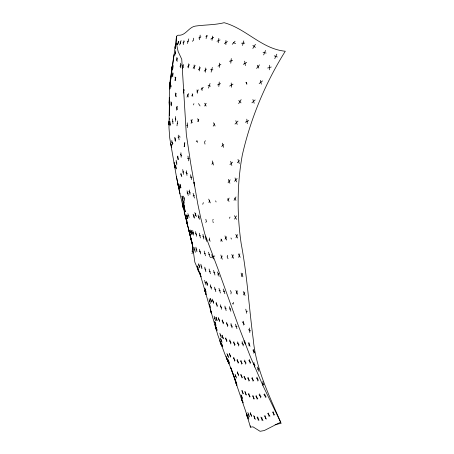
<?xml version="1.0" encoding="UTF-8"?>
<svg xmlns="http://www.w3.org/2000/svg" width="454" height="454" viewBox="0 0 454 454"><rect width="100%" height="100%" fill="white"/><g stroke="black" fill="none" stroke-linecap="round" stroke-linejoin="round"><path stroke-width="0.68" d="M169.433 119.442L169.438 118.068M172.804 68.792L172.809 66.063M248.015 417.3L248.02 416.409M225.871 44.583L225.933 40.485M169.319 107.178L168.979 127.642L169.739 138.107L176.396 176.555L179.971 193.892L193.194 248.196M192.734 251.908L192.825 247.067M248.69 415.421L248.724 414.02M243.316 325.098L243.406 321.199M168.871 124.294L168.945 121.502M199.329 70.92L199.442 66.693M172.736 76.783L172.849 72.697M175.096 140.78L175.204 137.965M188.433 67.901L188.597 63.81M171.084 86.896L171.141 85.534M169.717 86.998L169.932 82.265M169.467 101.06L169.558 99.165M169.501 107.558L169.62 105.078M169.881 89.007L170.097 85.386M193.813 217.426L193.966 214.907M269.307 69.797L269.614 65.228M249.019 345.931L249.252 342.94M169.841 88.836L170.131 85.556M168.718 124.895L169.098 120.9M175.182 48.833L175.596 44.708M218.805 86.493L219.259 82.015M212.024 40.281L212.478 36.093M169.399 115.639L169.251 98.949L169.779 83.275L172.162 66.891L169.847 86.322L176.544 36.218L178.036 35.219C185.578 36.189 188.609 26.962 195.549 26.071C205.032 24.732 214.753 25.072 224.134 22.7C246.096 28.676 261.862 49.015 285.282 51.234C265.318 83.105 250.653 118.369 242.311 155.052C236.988 184.262 236.892 214.43 241.205 243.781C247.163 275.294 249.013 307.335 253.219 339.07C255.863 369.04 269.545 396.092 281.139 423.361L275.084 424.569M172.083 68.179L172.424 65.149M230.774 63.225L231.296 58.583M177.003 125.82L177.582 120.968M195.47 215.849L195.77 213.346M172.168 67.357L172.696 63.327M175.136 47.375L175.482 44.747M218.232 42.767L218.817 38.391M184.222 146.744L184.772 142.743M175.096 47.522L175.607 43.947M199.51 39.742L200.18 35.14M172.509 69.451L173.105 65.41M171.618 70.546L173.996 54.701M170.959 105.152L171.357 102.479M184.193 146.704L184.801 142.783M175.182 48.056L175.602 45.479M171.935 68.554L172.571 64.774M183.944 199.147L184.199 197.643M193.359 40.207L193.705 38.176M206.11 38.596L206.666 35.338M172.56 76.085L173.019 73.4M183.274 44.588L183.949 40.667M230.899 293.925L231.154 292.529M172.185 66.687L172.679 63.997M169.717 85.25L169.938 84.013M233.424 303.584L233.651 302.364M174.847 55.286L175.738 50.717M183.371 205.707L184.239 201.593M176.481 110.18L177.344 106.264M176.339 44.31L176.623 43.13M191.094 123.409L192.133 119.334M209.073 240.24L209.674 237.913M211.127 72.124L212.364 67.408M242.504 45.44L243.775 40.883M177.23 123.619L177.361 123.17M177.588 44.815L178.575 41.45M187.406 43.522L188.785 38.885M175.295 96.384L176.197 93.337M193.523 104.925L193.903 103.648M174.881 80.437L175.834 77.265M220.797 241.244L221.387 239.32M179.659 44.963L181.078 40.616M208.471 88.099L210.054 83.462M176.589 60.461L177.452 57.953M238.662 257.378L239.894 253.848M182.366 68.236L183.734 64.559M198.489 218.085L199.21 216.195M236.256 293.778L237.374 290.861M177.457 44.742L178.7 41.53M202.728 204.283L203.358 202.643M227.238 256.538L227.726 255.358M241.352 276.509L242.64 273.393M208.88 202.529L209.64 200.708M263.632 54.928L265.567 50.462M232.005 257.934L233.367 254.887M274.761 58.634L276.809 54.196M183.251 92.247L184.415 89.739M194.108 183.779L194.681 182.582M235.944 237.828L237.51 234.616M243.497 294.907L244.848 292.143M212.665 220.36L213.181 219.305M257.798 369.743L258.621 368.069M197.694 121.541L198.818 119.288M186.969 97.128L188.756 93.569M194.635 250.148L194.885 249.672M204.669 106.02L206.156 103.291M229.349 218.317L230.013 217.097M220.928 258.309L222.216 255.977M191.77 95.925L192.763 94.148M234.026 200.339L235.989 196.94M234.559 219.134L236.438 215.911M196.242 141.733L196.894 140.632M217.818 274.965L218.777 273.376M213.198 126.15L214.663 123.755M238.639 103.66L241.148 99.625M252.833 48.447L255.437 44.327M196.905 92.117L198.324 89.892M225.036 239.235L226.659 236.727M228.067 182.809L230.178 179.824M227.539 200.384L229.174 198.069M193.149 68.287L195.203 65.535M205.741 222.409L206.411 221.535M211.865 164.274L213.068 162.708M204.641 141.75L205.418 140.74M187.576 67.067L189.454 64.644M256.612 68.446L259.495 64.871M192.439 41.325L193.177 40.429M192.479 249.842L193.081 249.138M179.943 66.312L181.277 64.769M234.553 181.339L237.062 178.524M232.221 44.31L235.064 41.212M235.013 124.073L238.004 121.076M198.302 69.882L200.469 67.725M221.648 146.534L223.788 144.44M229.934 164.654L232.533 162.146M237.306 162.742L239.513 160.631M201.145 89.336L203.301 87.293M251.936 102.825L255.148 99.937M204.175 71.13L206.491 69.07M182.917 42.914L184.415 41.683M259.16 83.598L262.514 80.908M186.656 125.741L187.542 125.077M224.367 43.556L227.437 41.513M218.039 66.188L220.888 64.349M210.821 39.084L213.686 37.29M229.679 86.073L232.998 84.149M243.327 64.32L246.681 62.425M245.364 122.262L248.747 120.543M198.761 37.988L200.929 36.893M223.464 291.638L224.611 291.105M217.602 84.921L220.462 83.593M193.103 195.98L194.471 195.356M217.029 41.252L220.014 39.912M191.798 253.343L193.506 252.594M172.406 121.519L173.082 121.229M205.889 36.57L207.716 35.804M210.327 257.679L214.821 255.977M208.692 254.711L209.748 254.319M246.318 311.558L247.413 311.194M267.673 68.021L271.248 67.005M187.394 41.405L188.331 41.138M229.486 61.273L232.579 60.535M182.61 172.072L183.757 171.816M229.452 309.049L230.7 308.902M186.151 215.843L188.824 215.537M205.492 239.054L206.74 238.917M241.562 43.198L244.723 43.13M204.345 253.417L205.31 253.417M186.549 220.23L186.872 220.241M219.066 290.639L220.298 290.696M210.616 69.678L212.875 69.854M209.243 271.327L210.281 271.407M190.232 177.083L191.906 177.23M200.038 273.779L217.829 335.063L224.821 354.063L231.262 369.068L235.791 381.252L230.734 367.666L245.852 411.801L250.477 427.191L252.969 426.828L260.068 431.3L264.273 430.557L280.651 422.214L263.195 386.167L250.381 356.719L238.237 325.37L217.812 268.524L204.771 233.821L200.708 217.778L197.796 204.005L190.635 163.048L186.333 134.605L181.753 59.281L178.167 51.58L176.822 45.644L176.544 36.218M213.647 272.621L214.907 272.803M204.93 282.592L205.741 282.78M263.07 52.312L266.123 53.078M187.4 158.242L189.244 158.718M208.102 85.403L210.429 86.152M274.244 55.825L277.32 57.005M187.008 192.899L188.279 193.393M235.467 326.103L237.011 326.732M199.312 235.337L200.384 235.791M233.356 42.636L235.62 43.635M177.962 137.136L178.921 137.607M248.417 329.661L250.659 330.943M224.741 307.891L226.268 308.822M214.532 288.988L215.849 289.845M192.734 232.454L193.682 233.089M253.417 364.204L255.086 365.345M202.711 236.222L204.045 237.158M185.913 172.554L187.383 173.615M195.509 233.526L196.588 234.355M252.855 45.343L255.415 47.432M241.783 343.037L243.599 344.518M220.309 306.433L221.717 307.602M230.683 324.945L232.374 326.466M199.442 251.09L200.566 252.112M188.773 191.446L190.425 192.984M204.731 268.876L205.883 269.965M191.894 251.045L193.733 252.816M248.735 360.476L250.756 362.428M197.74 269.886L199.153 271.293M171.408 141.92L172.98 143.492M259.069 394.781L261.175 396.938M244.212 361.095L246.159 363.115M256.34 377.966L258.513 380.225M226.359 323.583L227.965 325.263M237.249 342.94L239.11 344.898M209.328 300.764L210.071 301.57M238.776 100.408L241.017 102.876M214.436 318.095L215.219 318.969M263.887 394.378L266.197 397.012M200.878 265.896L201.905 267.088M242.215 321.818L244.502 324.474M251.561 378.063L253.741 380.634M175.193 118.551L175.868 119.345M220.099 334.853L221.07 336.005M247.515 377.955L249.581 380.48M267.605 413.31L269.943 416.165M210.202 286.133L211.519 287.762M215.968 303.573L217.409 305.372M272.343 411.988L274.761 415.007M176.01 162.004L176.941 163.173M195.935 248.837L196.894 250.058M190.402 231.79L191.236 232.857M197.093 266.152L198.075 267.412M233.35 342.486L235.178 344.824M180.357 154.139L181.702 155.87M262.701 383.187L263.922 384.759M229.457 340.829L231.103 342.957M255.721 396.013L257.844 398.816M240.387 360.992L242.328 363.58M186.872 217.148L187.496 217.999M243.826 376.599L245.875 379.436M237.249 372.785L238.685 374.777M252.901 350.028L254.728 352.571M212.347 300.31L213.686 302.211M236.857 360.011L238.662 362.576M233.401 358.041L235.059 360.431M222 320.643L223.652 323.044M240.603 374.811L242.43 377.484M250.228 413.532L251.641 415.603M218.3 318.583L219.702 320.643M198.494 103.591L200.049 105.913M232.454 303.306L233.095 304.259M264.211 415.682L266.453 419.053M252.373 395.786L254.444 398.947M257.032 417.124L259.001 420.188M248.23 393.777L250.16 396.841M243.838 340.897L245.813 344.081M225.4 338.406L227.045 341.05M206.417 282.377L207.733 284.539M229.23 353.921L230.791 356.543M260.868 417.09L262.985 420.705M179.364 135.967L180.068 137.176M238.31 253.928L240.245 257.293M221.881 335.597L223.476 338.378M234.451 215.678L236.54 219.361M186.004 215.485L187.689 218.465M235.853 381.922L236.392 382.875M234.69 198.052L235.961 200.401M186.418 215.202L187.354 216.921M244.672 391.569L246.545 395.031M241.783 390.724L243.338 393.624M226.506 357.695L227.113 358.825M246.936 415.376L247.22 415.909M198.563 264.705L199.737 266.901M257.293 65.217L258.814 68.1M230.337 290.509L231.217 292.183M253.497 415.654L255.403 419.303M220.984 239.037L222.216 241.449M248.213 342.617L250.058 346.254M235.802 234.389L237.652 238.055M190.947 120.009L192.28 122.733M241.08 273.087L242.907 276.815M213.499 122.722L215.094 125.991M227.113 256.833L228.027 258.74M204.72 103.194L206.105 106.111M226.807 358.91L228.43 362.337M227.59 360.419L229.264 363.977M230.955 237.981L231.483 239.11M215.786 317.318L217.267 320.479M243.248 291.547L245.098 295.509M235.921 290.395L237.714 294.243M231.812 254.518L233.566 258.309M180.766 174.177L181.833 176.521M220.241 338.19L222.08 342.225M226.921 353.592L228.799 357.724M241.545 399.043L243.253 402.857M240.932 394.838L242.669 398.731M209.3 239.371L210.145 241.284M210.338 298.811L211.655 301.785M227.783 198.67L229.02 201.491M208.692 199.107L210.327 202.915M241.903 399.792L242.896 402.102M194.772 212.608L196.463 216.586M193.046 214.186L194.726 218.141M221.058 342.594L222.738 346.555M215.934 327.306L217.035 329.91M235.081 374.448L236.591 378.051M224.991 235.91L226.705 240.053M215.616 200.844L216.081 201.968M211.689 254.643L213.459 259.013M228.339 179.375L229.906 183.257M257.219 367.065L258.928 371.304M228.362 360.453L229.259 362.689M247.827 412.527L249.587 416.914M235.019 177.934L236.596 181.929M217.426 271.957L219.168 276.384M226.052 356.311L227.567 360.209M220.445 342.532L221.853 346.186M235.791 120.702L237.226 124.447M182.542 65.671L183.331 67.737M197.933 268.859L199.431 272.792M219.64 340.682L221.28 344.989M227.074 359.176L228.169 362.071M212.858 221.495L213.295 222.664M198.046 214.98L199.652 219.305M179.937 184.75L180.981 187.576M186.554 214.89L187.837 218.38M247.186 414.587L248.849 419.121M235.303 380.146L236.943 384.651M214.629 321.415L216.059 325.382M178.553 184.772L179.478 187.377M215.27 326.505L216.774 330.75M235.677 382.228L236.863 385.616M252.889 99.505L254.195 103.257M223.232 289.056L224.844 293.687M234.758 378.732L235.762 381.638M220.201 342.072L220.718 343.599M229.287 306.66L230.859 311.291M246.42 414.014L247.782 418.032M220.86 255.012L222.284 259.274M210.276 309.339L211.343 312.517M219.844 333.202L221.319 337.657M177.395 156.318L178.428 159.45M187.877 213.681L189.108 217.46M204.578 280.368L206.099 285.004M235.064 379.561L235.853 382.001M228.084 359.449L229.088 362.576M210.452 310.144L211.292 312.783M214.912 324.536L216.32 328.951M218.947 288.341L220.417 292.995M204.839 288.069L206.19 292.348M175.403 165.585L176.3 168.44M176.458 106.752L177.372 109.692M227.993 360.805L228.861 363.592M205.049 291.003L206.11 294.391M215.735 327.703L216.308 329.553M208.499 252.174L209.947 256.856M182.292 203.409L183.155 206.178M237.987 159.382L239.275 163.565M197.711 118.653L198.619 121.593M235.535 324.133L236.943 328.702M237.34 371.73L238.594 375.833M204.816 290.509L205.866 293.931M212.239 160.898L213.493 165.04M220.723 342.946L221.575 345.766M200.85 276.06L199.874 272.803L201.014 276.872L194.828 262.111L192.405 244.939L188.506 228.833L192.655 245.041L184.233 212.256M222.312 143.18L223.555 147.374M213.584 270.38L214.969 275.045M183.24 203.46L184.114 206.417M235.802 382.342L236.738 385.503M186.015 217.886L187.406 222.585M209.237 303.783L210.542 308.187M250.336 412.521L251.533 416.613M214.157 316.234L215.497 320.83M210.31 309.52L211.433 313.408M230.632 161.306L231.835 165.494M209.095 269.018L210.429 273.717M215.939 326.681L217.029 330.535M260.295 80.335L261.373 84.172M193.126 193.308L194.443 198.023M246.777 414.865L247.424 417.181M170.715 143.742L171.748 147.471M214.56 287.127L215.826 291.706M229.497 353.36L230.524 357.105M224.883 306.087L226.126 310.627M241.017 374.34L242.016 377.961M204.181 251.056L205.475 255.778M191.344 230.541L192.365 234.258M175.221 92.934L176.271 96.787M209.073 298.851L210.333 303.482M204.527 142.306L205.015 144.105M242.107 341.612L243.276 345.937M193.699 182.258L194.681 185.902M205.486 236.619L206.746 241.346M174.625 137.397L175.675 141.342M241.642 398.657L242.169 400.627M210.35 309.197L211.269 312.653M220.423 304.765L221.603 309.27M183.478 196.134L184.659 200.657M177.707 183.529L178.689 187.281M206.542 281.406L207.609 285.509M186.991 223.323L187.292 224.48M246.471 413.288L247.685 417.998M186.543 221.597L187.735 226.206M205.827 219.265L206.326 221.212M222.21 335.166L223.141 338.809M187.054 190.799L188.24 195.487M204.93 290.594L205.753 293.846M230.984 323.526L232.073 327.884M210.316 284.766L211.411 289.13M226.625 322.266L227.698 326.574M229.775 339.853L230.791 343.928M233.736 357.281L234.718 361.197M218.482 317.533L219.52 321.693M197.518 266.061L198.29 269.165M204.737 267.134L205.872 271.708M249.24 359.403L250.25 363.501M191.134 238.441L191.429 239.633M182.519 205.026L183.524 209.118M242.124 390.383L242.998 393.959M216.166 302.33L217.211 306.615M221.614 343.417L222.182 345.732M192.201 93.779L192.814 96.339M244.695 360.062L245.676 364.148M200.844 264.211L201.939 268.774M194.187 247.538L195.333 252.282M178.263 185.073L179.069 188.41M182.729 205.861L183.314 208.284M212.512 299.129L213.528 303.391M195.873 247.169L196.957 251.726M197.218 141.035L197.541 142.386M169.751 122.461L170.295 124.771M190.742 237.987L191.849 242.708M225.786 337.85L226.659 341.607M245.762 309.174L246.709 313.26M237.697 341.845L238.656 345.993M199.3 233.203L200.396 237.924M205.202 291.048L205.957 294.345M259.665 393.868L260.579 397.852M248.122 377.348L248.974 381.082M195.515 231.608L196.576 236.273M187.644 94.37L188.228 96.98M199.482 249.291L200.52 253.911M244.462 376.275L245.239 379.765M210.594 298.505L211.394 302.092M192.683 230.411L193.733 235.127M177.872 183.944L178.524 186.872M256.992 377.143L257.855 381.042M198.687 263.729L199.607 267.877M191.225 240.001L191.372 240.688M180.159 41.808L180.578 43.766M233.844 341.68L234.684 345.636M250.188 425.829L250.477 427.191M183.285 203.074L184.074 206.808M222.415 319.866L223.243 323.827M190.334 230.002L191.304 234.644M237.368 359.386L238.151 363.194M176.396 176.555L179.971 193.892M182.695 169.541L183.671 174.342M182.326 202.853L183.121 206.729M174.381 164.257L175.091 167.736M190.584 174.767L191.548 179.546M170.937 144.128L171.533 147.085M252.276 377.501L253.02 381.195M248.86 393.629L249.53 396.983M215.1 322.17L215.588 324.627M240.995 360.402L241.727 364.17M202.927 234.366L203.829 239.014M256.453 395.65L257.117 399.179M216.206 317.181L216.847 320.609M178.235 135.133L179.126 139.849M174.132 162.873L174.722 166.045M264.71 393.885L265.38 397.505M175.017 76.981L175.704 80.721M171.788 140.485L172.599 144.922M244.621 61.154L245.387 65.592M220.984 339.183L221.336 341.232M180.947 173.275L181.418 176.038M178.672 184.069L179.358 188.075M241.602 395.565L241.999 398.01M189.233 189.982L189.965 194.448M253.15 395.746L253.667 398.992M235.564 375.038L235.853 376.86M245.381 391.808L245.841 394.793M268.513 413.015L269.035 416.46M187.956 156.085L188.682 160.869M180.164 184.239L180.754 188.087M176.124 160.251L176.822 164.927M197.013 89.881L197.507 93.24M186.305 170.749L186.991 175.42M175.567 165.086L176.135 168.939M257.776 416.954L258.258 420.364M253.928 362.462L254.575 367.087M176.651 57.641L177.173 61.398M169.45 104.261L169.762 106.514M178.564 185.754L178.927 188.393M227.732 354.716L227.982 356.6M191.667 230.899L192.048 233.901M254.28 416.102L254.62 418.855M174.2 162.628L174.654 166.289M249.263 328.026L249.819 332.578M273.359 411.846L273.745 415.143M215.588 326.477L215.707 327.538M246.806 119.169L247.305 123.636M170.931 101.764L171.385 105.867M174.557 164.314L174.909 167.679M175.216 52.227L175.375 53.776M205.424 289.221L205.605 291.196M172.537 118.937L172.957 123.811M209.827 305.122L209.952 306.847M169.172 102.025L169.297 103.722M265.238 415.853L265.425 418.877M183.569 89.466L183.808 93.144M231.211 82.98L231.466 87.242M180.908 152.737L181.152 157.271M201.973 87.849L202.109 90.522M175.431 116.536L175.63 121.36M244.763 340.784L244.865 343.513M177.849 156.04L177.974 159.729M261.879 417.51L261.969 420.285M194.113 64.973L194.238 68.849M187.252 122.847L187.388 127.636M169.966 121.456L170.08 125.769M253.763 349.291L253.871 353.308M180.561 63.22L180.664 67.862M205.293 67.952L205.367 72.248M169.2 100.572L169.268 105.18M219.441 63.117L219.481 67.413M169.524 97.599L169.563 101.361M183.796 202.382L183.819 204.919M262.894 381.474L262.917 385.423M246.863 84.058L246.034 82.242L246.857 84.058M185.226 211.797L182.009 196.134L185.226 211.797"/></g></svg>
